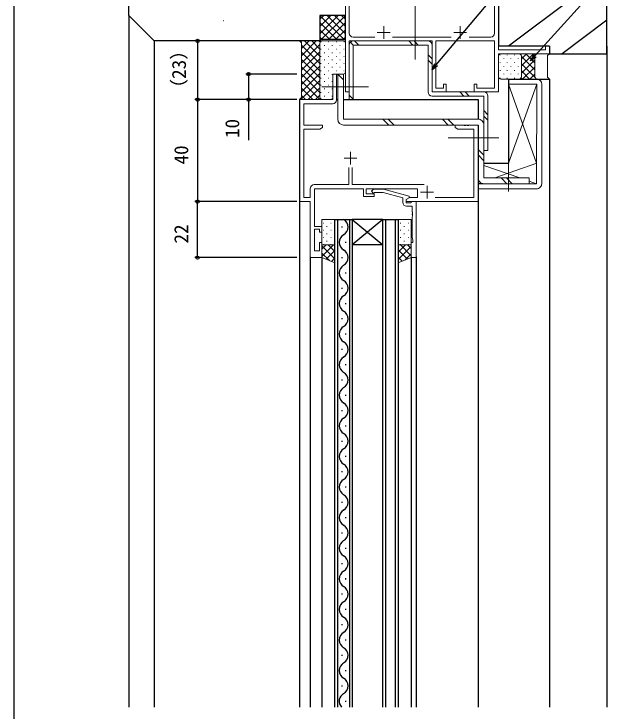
# Model space of a CAD drawing. Units: millimetres, scale not verified. Extents: x -437 to 438, y -554 to 551.
# Drawn here: x -436.8 to -203.8, y 125.6 to 399.1 of the extents above; entities that cross this region are included whole.
import ezdxf
from ezdxf.enums import TextEntityAlignment as Align

# ---------------------------------------------------------------- set-up
doc = ezdxf.new("R2010")
doc.units = ezdxf.units.MM
doc.header["$LTSCALE"] = 4
for name, color, linetype, lineweight in [('0-2_YKK_11', 211, 'Continuous', 18), ('0-3_YKK_11E', 4, 'Continuous', 18), ('0-5_YKK_13', 4, 'Continuous', 18)]:
    doc.layers.add(name, color=color, linetype=linetype, lineweight=lineweight)
for name, color, linetype in [('0-4_YKK_12', 2, 'Continuous'), ('0-7_YKK_D', 6, 'Continuous'), ('0-8_YKK_ZWAK', 7, 'Continuous'), ('0-9_YSS_K', 3, 'Continuous'), ('0-A_YSS_KE', 3, 'Continuous')]:
    doc.layers.add(name, color=color, linetype=linetype)
doc.styles.add('ＭＳ ゴシック', font='')
doc.styles.get('ＭＳ ゴシック').set_extended_font_data('MS Gothic')

msp = doc.modelspace()

# ---------------------------------------------------------------- linework, layer by layer
at = {"layer": '0-2_YKK_11'}
for p, q in [((-304.795, 345), (-304.795, 340)), ((-307.295, 342.5), (-302.295, 342.5)), ((-274.795, 331.7), (-274.795, 326.7)), ((-277.295, 329.2), (-272.295, 329.2))]:
    msp.add_line(p, q, dxfattribs=at)
for points in [[(-320.595, 303.5), (-320.595, 325.5), (-324.795, 325.5), (-324.795, 365.5), (-311.795, 365.5), (-311.795, 375.5), (-310.295, 375.5), (-310.295, 365.37)], [(-311.795, 363.87), (-323.165, 363.87), (-323.165, 355.5), (-315.795, 355.5), (-315.795, 354.5), (-316.886, 353.87), (-323.165, 353.87), (-323.165, 327.13), (-320.595, 327.13), (-320.595, 330.53)], [(-271.555, 327.13), (-256.425, 327.13), (-256.425, 353.87), (-262.704, 353.87), (-263.795, 354.5), (-263.795, 355.5), (-260.253, 355.5), (-260.07, 355.38), (-259.52, 355.38), (-259.337, 355.5), (-259.253, 355.5), (-259.07, 355.38), (-258.52, 355.38), (-258.337, 355.5), (-254.795, 355.5), (-254.795, 325.5), (-282.995, 325.5), (-282.995, 326.3), (-281.557, 327.13), (-278.495, 327.13), (-278.495, 330.5), (-298.695, 330.5), (-298.695, 328.5), (-295.495, 328.5), (-295.495, 327.5), (-299.695, 327.5), (-299.695, 330.5), (-318.965, 330.5), (-318.965, 315.7), (-315.995, 315.7), (-315.995, 313.5), (-316.995, 313.5), (-316.995, 314.7), (-318.965, 314.7), (-318.965, 306.2), (-316.995, 306.2), (-316.995, 309.5), (-315.995, 309.5), (-315.995, 303.5), (-320.595, 303.5)], [(-318.995, 332.13), (-305.445, 332.13), (-305.445, 338.8)], [(-304.145, 338.8), (-304.145, 332.13), (-275.888, 332.13)], [(-284.295, 325.2), (-284.295, 327.02), (-292.056, 329.1), (-295.346, 329.1), (-295.771, 328.676), (-296.619, 329.524), (-295.843, 330.3), (-291.898, 330.3), (-281.795, 327.593), (-281.795, 326.993), (-282.995, 326.3), (-282.995, 325), (-281.195, 325), (-280.995, 325.2), (-280.695, 325.5), (-278.995, 325.5)], [(-278.995, 325.5), (-278.995, 303.5), (-280.995, 303.5), (-280.995, 309.5), (-280.295, 309.5), (-280.295, 310.5), (-280.625, 311.407), (-280.625, 319.542), (-280.505, 319.725), (-280.505, 320.275), (-280.625, 320.458), (-280.625, 320.542), (-280.505, 320.725), (-280.505, 321.275), (-280.625, 321.458), (-280.625, 323.7), (-282.795, 323.7)]]:
    msp.add_lwpolyline(points, dxfattribs=at)
for centre, radius, start, end in [((-311.795, 365.37), 1.5, 270.00001, 359.99999), ((-318.995, 330.53), 1.6, 90.00001, 179.99999), ((-282.795, 325.2), 1.5, 180.00001, 269.99999)]:
    msp.add_arc(centre, radius, start, end, dxfattribs=at)
at = {"layer": '0-3_YKK_11E'}
for p, q in [((-291.795, 394.35), (-291.795, 389.35)), ((-261.795, 394.35), (-261.795, 389.35)), ((-294.295, 391.85), (-289.295, 391.85)), ((-264.295, 391.85), (-259.295, 391.85)), ((-295.293, 390), (-303.795, 390)), ((-265.293, 390), (-288.296, 390)), ((-249.795, 390), (-258.297, 390))]:
    msp.add_line(p, q, dxfattribs=at)
for points in [[(-306.795, 413.5), (-306.795, 368.5), (-305.295, 368.5), (-305.295, 388.5), (-272.795, 388.5), (-272.795, 368.5), (-267.295, 368.5), (-267.295, 371.5), (-268.295, 371.5), (-268.295, 370), (-271.295, 370), (-271.295, 388.5), (-248.295, 388.5), (-248.295, 370), (-255.295, 370), (-255.295, 371.5), (-256.295, 371.5), (-256.295, 368.5), (-246.795, 368.5), (-246.795, 383.5), (-226.795, 383.5), (-226.795, 386.5), (-228.295, 386.5), (-228.295, 385), (-246.795, 385), (-246.795, 413.5)], [(-305.295, 391.5), (-305.295, 412)], [(-248.295, 412), (-248.295, 391.5)]]:
    msp.add_lwpolyline(points, dxfattribs=at)
for centre, start, end in [((-303.795, 391.5), 180.00001, 269.99999), ((-249.795, 391.5), 270.00001, 359.99999)]:
    msp.add_arc(centre, 1.5, start, end, dxfattribs=at)
at = {"layer": '0-4_YKK_12'}
for p, q in [((-391.8, 398.5), (-391.797, 127.136)), ((-381.8, 388.5), (-381.799, 127.136)), ((-242.795, 373.5), (-226.791, 373.5)), ((-242.795, 373.5), (-242.795, 340.5)), ((-226.791, 373.5), (-226.792, 127.136)), ((-324.795, 365.2), (-324.794, 127.136)), ((-310.295, 365.5), (-309.795, 365.5)), ((-307.495, 365.5), (-254.795, 365.5)), ((-254.795, 365.5), (-254.795, 357.8)), ((-254.795, 355.5), (-254.795, 127.136)), ((-252.495, 340.5), (-242.792, 340.5)), ((-310.895, 318.5), (-304.095, 318.5)), ((-310.895, 127.136), (-310.895, 318.5)), ((-309.895, 318.5), (-309.895, 127.136)), ((-305.095, 127.136), (-305.095, 318.5)), ((-304.095, 318.5), (-304.095, 127.136)), ((-292.095, 318.5), (-304.095, 318.5)), ((-292.095, 318.5), (-304.095, 308.5)), ((-304.095, 318.5), (-292.095, 308.5)), ((-292.095, 318.5), (-286.095, 318.5)), ((-292.095, 127.136), (-292.095, 318.5)), ((-291.095, 318.5), (-291.095, 127.136)), ((-287.095, 127.136), (-287.095, 318.5)), ((-286.095, 318.5), (-286.095, 127.136)), ((-308.255, 315.7), (-308.255, 315.3)), ((-306.735, 309.7), (-306.735, 309.3)), ((-292.095, 308.5), (-304.095, 308.5)), ((-320.595, 303.799), (-320.594, 127.136)), ((-315.995, 304), (-315.994, 127.136)), ((-308.255, 303.7), (-308.255, 303.3)), ((-280.995, 303.799), (-280.995, 127.136)), ((-278.995, 303.8), (-278.995, 127.136)), ((-306.735, 297.7), (-306.735, 297.3)), ((-308.255, 291.7), (-308.255, 291.3)), ((-306.735, 285.7), (-306.735, 285.3)), ((-308.255, 279.7), (-308.255, 279.3)), ((-306.735, 273.7), (-306.735, 273.3)), ((-308.255, 267.7), (-308.255, 267.3)), ((-306.735, 261.7), (-306.735, 261.3)), ((-308.255, 255.7), (-308.255, 255.3)), ((-306.735, 249.7), (-306.735, 249.3)), ((-308.255, 243.7), (-308.255, 243.3)), ((-306.735, 237.7), (-306.735, 237.3)), ((-308.255, 231.7), (-308.255, 231.3)), ((-306.735, 225.7), (-306.735, 225.3)), ((-308.255, 219.7), (-308.255, 219.3)), ((-306.735, 213.7), (-306.735, 213.3)), ((-308.255, 207.7), (-308.255, 207.3)), ((-306.735, 201.7), (-306.735, 201.3)), ((-308.255, 195.7), (-308.255, 195.3)), ((-306.735, 189.7), (-306.735, 189.3)), ((-308.255, 183.7), (-308.255, 183.3)), ((-306.735, 177.7), (-306.735, 177.3)), ((-308.255, 171.7), (-308.255, 171.3)), ((-306.735, 165.7), (-306.735, 165.3)), ((-308.255, 159.7), (-308.255, 159.3)), ((-306.735, 153.7), (-306.735, 153.3)), ((-308.255, 147.7), (-308.255, 147.3)), ((-306.735, 141.7), (-306.735, 141.3)), ((-308.255, 135.7), (-308.255, 135.3)), ((-306.735, 129.7), (-306.735, 129.3))]:
    msp.add_line(p, q, dxfattribs=at)
for centre, start, end in [((-309.172, 315.5), 299.20254, 60.79746), ((-305.818, 309.5), 119.20254, 240.79746), ((-309.172, 303.5), 299.20254, 60.79746), ((-305.818, 297.5), 119.20254, 240.79746), ((-309.172, 291.5), 299.20254, 60.79746), ((-305.818, 285.5), 119.20254, 240.79746), ((-309.172, 279.5), 299.20254, 60.79746), ((-305.818, 273.5), 119.20254, 240.79746), ((-309.172, 267.5), 299.20254, 60.79746), ((-305.818, 261.5), 119.20254, 240.79746), ((-309.172, 255.5), 299.20254, 60.79746), ((-305.818, 249.5), 119.20254, 240.79746), ((-309.172, 243.5), 299.20254, 60.79746), ((-305.818, 237.5), 119.20254, 240.79746), ((-309.172, 231.5), 299.20254, 60.79746), ((-305.818, 225.5), 119.20254, 240.79746), ((-309.172, 219.5), 299.20254, 60.79746), ((-305.818, 213.5), 119.20254, 240.79746), ((-309.172, 207.5), 299.20254, 60.79746), ((-305.818, 201.5), 119.20254, 240.79746), ((-309.172, 195.5), 299.20254, 60.79746), ((-305.818, 189.5), 119.20254, 240.79746), ((-309.172, 183.5), 299.20254, 60.79746), ((-305.818, 177.5), 119.20254, 240.79746), ((-309.172, 171.5), 299.20254, 60.79746), ((-305.818, 165.5), 119.20254, 240.79746), ((-309.172, 159.5), 299.20254, 60.79746), ((-305.818, 153.5), 119.20254, 240.79746), ((-309.172, 147.5), 299.20254, 60.79746), ((-305.818, 141.5), 119.20254, 240.79746), ((-309.172, 135.5), 299.20254, 60.79746), ((-305.818, 129.5), 119.20254, 223.45889)]:
    msp.add_arc(centre, 3.437, start, end, dxfattribs=at)
at = {"layer": '0-5_YKK_13'}
for p, q in [((-279.395, 381.2), (-279.395, 412.7)), ((-323.863, 388.5), (-324.329, 388.034)), ((-318.206, 388.5), (-324.045, 382.661)), ((-321.034, 388.5), (-324.045, 385.49)), ((-316.795, 382.47), (-322.825, 388.5)), ((-316.795, 385.298), (-319.997, 388.5)), ((-316.681, 388.012), (-317.168, 388.5)), ((-307.596, 388.5), (-315.919, 388.5)), ((-316.795, 387.082), (-324.045, 379.833)), ((-316.795, 379.641), (-324.045, 386.891)), ((-316.795, 387.563), (-316.795, 366.5)), ((-316.795, 387.563), (-316.795, 366.5)), ((-316.515, 388.11), (-316.315, 388.11)), ((-315.1, 386.695), (-314.9, 386.695)), ((-313.485, 388.11), (-313.285, 388.11)), ((-312.07, 386.695), (-311.87, 386.695)), ((-310.455, 388.11), (-310.255, 388.11)), ((-309.04, 386.695), (-308.84, 386.695)), ((-307.425, 388.11), (-307.225, 388.11)), ((-306.795, 376.3), (-306.795, 387.714)), ((-316.795, 384.254), (-324.045, 377.004)), ((-316.795, 376.813), (-324.045, 384.063)), ((-316.515, 385.28), (-316.315, 385.28)), ((-315.1, 383.865), (-314.9, 383.865)), ((-313.485, 385.28), (-313.285, 385.28)), ((-312.07, 383.865), (-311.87, 383.865)), ((-310.455, 385.28), (-310.255, 385.28)), ((-309.04, 383.865), (-308.84, 383.865)), ((-307.425, 385.28), (-307.225, 385.28)), ((-246.133, 383.09), (-246.133, 382.89)), ((-245.79, 383.5), (-238.79, 383.5)), ((-243.303, 383.09), (-243.303, 382.89)), ((-240.473, 383.09), (-240.473, 382.89)), ((-238.642, 383.489), (-238.631, 383.5)), ((-237.791, 378.682), (-232.974, 383.5)), ((-237.79, 381.512), (-235.802, 383.5)), ((-236.078, 383.5), (-232.541, 379.963)), ((-233.25, 383.5), (-232.52, 382.77)), ((-316.795, 381.426), (-324.045, 374.176)), ((-316.795, 373.984), (-324.045, 381.234)), ((-316.515, 382.45), (-316.315, 382.45)), ((-315.1, 381.035), (-314.9, 381.035)), ((-313.485, 382.45), (-313.285, 382.45)), ((-312.07, 381.035), (-311.87, 381.035)), ((-310.455, 382.45), (-310.255, 382.45)), ((-309.04, 381.035), (-308.84, 381.035)), ((-307.425, 382.45), (-307.225, 382.45)), ((-246.793, 374.503), (-246.79, 382.5)), ((-244.718, 381.675), (-244.718, 381.475)), ((-241.888, 381.675), (-241.888, 381.475)), ((-239.058, 381.675), (-239.058, 381.475)), ((-237.79, 382.5), (-237.793, 374.503)), ((-237.793, 374.503), (-237.79, 382.5)), ((-237.792, 375.853), (-232.541, 381.105)), ((-237.79, 382.383), (-232.542, 377.135)), ((-316.795, 378.597), (-324.045, 371.348)), ((-316.795, 371.156), (-324.045, 378.406)), ((-316.515, 379.62), (-316.315, 379.62)), ((-315.1, 378.205), (-314.9, 378.205)), ((-313.485, 379.62), (-313.285, 379.62)), ((-312.07, 378.205), (-311.87, 378.205)), ((-310.455, 379.62), (-310.255, 379.62)), ((-309.04, 378.205), (-308.84, 378.205)), ((-307.425, 379.62), (-307.225, 379.62)), ((-246.133, 380.06), (-246.133, 379.86)), ((-244.718, 378.645), (-244.718, 378.445)), ((-243.303, 380.06), (-243.303, 379.86)), ((-241.888, 378.645), (-241.888, 378.445)), ((-240.473, 380.06), (-240.473, 379.86)), ((-239.058, 378.645), (-239.058, 378.445)), ((-237.791, 379.556), (-232.543, 374.308)), ((-237.314, 373.503), (-232.542, 378.276)), ((-316.795, 375.769), (-324.045, 368.519)), ((-316.795, 368.328), (-324.045, 375.578)), ((-316.515, 376.79), (-316.315, 376.79)), ((-315.1, 375.375), (-314.9, 375.375)), ((-313.485, 376.79), (-313.285, 376.79)), ((-312.07, 375.375), (-311.87, 375.375)), ((-311.795, 366.3), (-311.795, 374.7)), ((-310.995, 375.5), (-307.595, 375.5)), ((-310.455, 376.79), (-310.255, 376.79)), ((-307.425, 376.79), (-307.225, 376.79)), ((-246.133, 377.03), (-246.133, 376.83)), ((-244.718, 375.615), (-244.718, 375.415)), ((-243.303, 377.03), (-243.303, 376.83)), ((-241.888, 375.615), (-241.888, 375.415)), ((-240.473, 377.03), (-240.473, 376.83)), ((-239.058, 375.615), (-239.058, 375.415)), ((-237.792, 376.728), (-234.567, 373.503)), ((-234.485, 373.503), (-232.542, 375.446)), ((-316.795, 372.941), (-324.235, 365.5)), ((-316.796, 365.5), (-324.045, 372.749)), ((-316.515, 373.96), (-316.315, 373.96)), ((-315.1, 372.545), (-314.9, 372.545)), ((-313.485, 373.96), (-313.285, 373.96)), ((-312.07, 372.545), (-311.87, 372.545)), ((-246.133, 374), (-246.133, 373.8)), ((-238.793, 373.503), (-245.793, 373.503)), ((-243.303, 374), (-243.303, 373.8)), ((-240.473, 374), (-240.473, 373.8)), ((-237.915, 374.023), (-237.395, 373.503)), ((-319.624, 365.5), (-324.045, 369.921)), ((-316.795, 370.112), (-321.407, 365.5)), ((-316.515, 371.13), (-316.315, 371.13)), ((-315.995, 370.505), (-297.685, 370.505)), ((-315.1, 369.715), (-314.9, 369.715)), ((-313.485, 371.13), (-313.285, 371.13)), ((-312.07, 369.715), (-311.87, 369.715)), ((-242.795, 340.5), (-231.791, 371.503)), ((-242.794, 371.503), (-242.795, 340.5)), ((-231.794, 340.499), (-242.793, 371.503)), ((-322.453, 365.5), (-324.045, 367.092)), ((-316.795, 367.284), (-318.579, 365.5)), ((-316.515, 368.3), (-316.315, 368.3)), ((-315.1, 366.885), (-314.9, 366.885)), ((-313.485, 368.3), (-313.285, 368.3)), ((-312.07, 366.885), (-311.87, 366.885)), ((-315.795, 365.5), (-324.795, 365.5)), ((-315.795, 365.5), (-312.595, 365.5)), ((-266.495, 350.5), (-251.495, 350.5)), ((-264.741, 350.5), (-246.695, 350.5)), ((-242.795, 329.5), (-242.795, 344.5)), ((-254.795, 340.5), (-254.795, 340.5)), ((-252.495, 339.7), (-238.407, 334.8)), ((-242.793, 340.5), (-252.494, 340.5)), ((-231.791, 340.5), (-248.181, 334.8)), ((-253.74, 332.867), (-254.795, 332.5)), ((-234.795, 333.544), (-231.795, 332.5)), ((-314.16, 318.495), (-313.96, 318.495)), ((-311.13, 318.495), (-310.93, 318.495)), ((-283.86, 318.495), (-283.66, 318.495)), ((-315.575, 317.08), (-315.375, 317.08)), ((-314.16, 315.665), (-313.96, 315.665)), ((-312.545, 317.08), (-312.345, 317.08)), ((-311.13, 315.665), (-310.93, 315.665)), ((-285.275, 317.08), (-285.075, 317.08)), ((-283.86, 315.665), (-283.66, 315.665)), ((-282.245, 317.08), (-282.045, 317.08)), ((-315.575, 314.25), (-315.375, 314.25)), ((-314.16, 312.835), (-313.96, 312.835)), ((-312.545, 314.25), (-312.345, 314.25)), ((-311.13, 312.835), (-310.93, 312.835)), ((-285.275, 314.25), (-285.075, 314.25)), ((-283.86, 312.835), (-283.66, 312.835)), ((-282.245, 314.25), (-282.045, 314.25)), ((-315.575, 311.42), (-315.375, 311.42)), ((-314.16, 310.005), (-313.96, 310.005)), ((-312.545, 311.42), (-312.345, 311.42)), ((-311.13, 310.005), (-310.93, 310.005)), ((-285.275, 311.42), (-285.075, 311.42)), ((-283.86, 310.005), (-283.66, 310.005)), ((-282.245, 311.42), (-282.045, 311.42)), ((-311.475, 308.5), (-315.995, 303.98)), ((-314.303, 308.5), (-315.995, 306.808)), ((-315.995, 308.132), (-310.895, 303.032)), ((-315.575, 308.59), (-315.375, 308.59)), ((-313.535, 308.5), (-310.895, 305.86)), ((-312.545, 308.59), (-312.345, 308.59)), ((-283.19, 308.5), (-286.095, 305.596)), ((-286.019, 308.5), (-286.095, 308.424)), ((-280.995, 307.867), (-286.095, 302.767)), ((-286.095, 306.516), (-282.492, 302.913)), ((-285.275, 308.59), (-285.075, 308.59)), ((-285.25, 308.5), (-280.995, 304.244)), ((-282.422, 308.5), (-280.995, 307.073)), ((-282.245, 308.59), (-282.045, 308.59)), ((-315.995, 305.303), (-313.028, 302.337)), ((-310.895, 306.251), (-314.308, 302.838)), ((-286.095, 303.688), (-284.523, 302.116)), ((-280.995, 305.039), (-283.526, 302.507)), ((-310.895, 303.423), (-312.276, 302.042))]:
    msp.add_line(p, q, dxfattribs=at)
at = {"layer": '0-5_YKK_13', "color": 1}
for p, q in [((-303.695, 388.5), (-274.395, 388.5)), ((-303.172, 388.5), (-301.572, 386.9)), ((-281.96, 388.5), (-280.36, 386.9)), ((-279.837, 388.5), (-278.237, 386.9)), ((-304.826, 388.031), (-303.695, 386.9)), ((-274.395, 383.057), (-272.795, 381.457)), ((-274.395, 380.934), (-272.795, 379.334)), ((-309.795, 375.5), (-307.495, 373.2)), ((-307.672, 375.5), (-307.495, 375.323)), ((-229.791, 371.503), (-229.795, 332.5)), ((-305.295, 367.288), (-303.695, 365.688)), ((-261.96, 368.5), (-260.36, 366.9)), ((-259.837, 368.5), (-258.237, 366.9)), ((-252.495, 361.157), (-250.895, 359.557)), ((-252.495, 359.034), (-250.895, 357.434)), ((-292.095, 357.8), (-289.795, 355.5)), ((-289.972, 357.8), (-287.672, 355.5)), ((-268.76, 357.8), (-266.46, 355.5)), ((-266.637, 357.8), (-264.337, 355.5)), ((-254.795, 345.958), (-252.495, 343.658)), ((-254.795, 343.835), (-252.495, 341.535)), ((-245.76, 334.8), (-243.46, 332.5)), ((-243.637, 334.8), (-241.337, 332.5))]:
    msp.add_line(p, q, dxfattribs=at)
at = {"layer": '0-5_YKK_13'}
for points in [[(-324.795, 365.5), (-324.045, 366.25), (-324.045, 387.749), (-324.795, 388.5)], [(-324.795, 365.5), (-324.045, 366.25), (-324.045, 387.749), (-324.795, 388.5), (-315.919, 388.5)], [(-231.79, 383.5), (-232.54, 382.75), (-232.543, 374.253), (-231.793, 373.503), (-238.793, 373.503)], [(-238.79, 383.5), (-231.79, 383.5), (-232.54, 382.75), (-232.543, 374.253), (-231.793, 373.503)], [(-226.791, 383.5), (-227.541, 382.75), (-227.541, 374.25), (-226.791, 373.5)]]:
    msp.add_lwpolyline(points, dxfattribs=at)
at = {"layer": '0-5_YKK_13', "color": 1}
for points in [[(-274.395, 368.5), (-274.395, 386.9), (-303.695, 386.9), (-303.695, 365.5), (-305.295, 365.5), (-305.295, 386.9)], [(-272.795, 386.9), (-272.795, 368.5), (-252.495, 368.5)], [(-254.795, 357.8), (-307.495, 357.8), (-307.495, 375.5), (-309.795, 375.5), (-309.795, 357.8)], [(-254.795, 332.5), (-231.795, 332.5), (-231.791, 371.503), (-242.795, 371.503), (-242.795, 373.503), (-231.791, 373.503)], [(-250.895, 366.9), (-250.895, 345.5), (-252.495, 345.5), (-252.495, 366.9), (-272.795, 366.9)], [(-307.495, 355.5), (-254.795, 355.5), (-254.795, 334.8)], [(-234.795, 334.8), (-252.495, 334.8), (-252.495, 355.5)], [(-252.495, 332.5), (-234.795, 332.5), (-234.795, 334.8)], [(-231.795, 330.5), (-254.795, 330.5), (-254.795, 332.5)]]:
    msp.add_lwpolyline(points, dxfattribs=at)
at = {"layer": '0-5_YKK_13'}
for points in [[(-315.995, 308.5), (-310.895, 308.5), (-310.895, 318.5), (-315.995, 318.5)], [(-280.995, 308.5), (-286.095, 308.5), (-286.095, 318.5), (-280.995, 318.5)], [(-310.895, 308.5), (-310.895, 301.5), (-315.995, 303.5), (-315.995, 308.5)], [(-286.095, 308.5), (-286.095, 301.5), (-280.995, 303.5), (-280.995, 308.5)]]:
    msp.add_lwpolyline(points, close=True, dxfattribs=at)
for centre, radius, start, end in [((-315.856, 387.563), 0.939, 93.88962, 180), ((-315.856, 387.563), 0.939, 93.88962, 180), ((-307.572, 387.723), 0.777, 359.30019, 91.77993), ((-245.79, 382.5), 1, 90, 180), ((-238.79, 382.5), 1, 0, 90), ((-238.79, 382.5), 1, 0, 90), ((-311.041, 374.746), 0.755, 86.49624, 183.50376), ((-307.595, 376.3), 0.8, 270, 0.00159), ((-245.793, 374.503), 1, 180, 270), ((-238.793, 374.503), 1, 270, 360), ((-238.793, 374.503), 1, 270, 360), ((-315.795, 366.5), 1, 180, 270), ((-315.795, 366.5), 1, 180, 270), ((-312.595, 366.3), 0.8, 270, 0)]:
    msp.add_arc(centre, radius, start, end, dxfattribs=at)
at = {"layer": '0-5_YKK_13', "color": 1}
for centre, radius, start, end in [((-303.695, 386.9), 1.6, 90, 180), ((-274.395, 386.9), 1.6, 0, 90), ((-231.791, 371.503), 2, 0, 90), ((-272.795, 368.5), 1.6, 180, 270), ((-252.495, 366.9), 1.6, 0, 90), ((-307.495, 357.8), 2.3, 180, 270), ((-254.795, 355.5), 2.3, 359.99996, 90), ((-252.495, 334.8), 2.3, 179.99996, 270), ((-231.795, 332.5), 2, 269.99996, 0)]:
    msp.add_arc(centre, radius, start, end, dxfattribs=at)
at = {"layer": '0-7_YKK_D'}
for p, q in [((-325.795, 388.5), (-365.795, 388.5)), ((-364.795, 388.5), (-364.795, 365.5)), ((-325.795, 375.5), (-345.795, 375.5)), ((-325.795, 365.5), (-365.795, 365.5)), ((-325.795, 365.5), (-365.795, 365.5)), ((-364.795, 365.5), (-364.795, 325.5)), ((-325.795, 365.5), (-345.795, 365.5)), ((-325.795, 325.5), (-365.795, 325.5)), ((-325.795, 325.5), (-365.795, 325.5)), ((-364.795, 303.5), (-364.795, 325.5)), ((-325.795, 303.5), (-365.795, 303.5))]:
    msp.add_line(p, q, dxfattribs=at)
for points in [[(-272.795, 377.212), (-271.156, 379.165), (-227.706, 430.947), (-223.906, 430.947)], [(-234.168, 380.758), (-232.462, 382.653), (-203.085, 415.279), (-199.285, 415.279)], [(-231.954, 382.196), (-234.168, 380.758), (-232.969, 383.11)], [(-270.632, 378.726), (-272.795, 377.212), (-271.679, 379.605)], [(-344.795, 375.5), (-344.795, 365.5), (-344.795, 349.575)]]:
    msp.add_lwpolyline(points, dxfattribs=at)
for centre in [(-364.795, 388.5), (-344.795, 375.5), (-364.795, 365.5), (-364.795, 365.5), (-344.795, 365.5), (-364.795, 325.5), (-364.795, 325.5), (-364.795, 303.5)]:
    msp.add_circle(centre, 0.637, dxfattribs=at)
at = {"layer": '0-8_YKK_ZWAK'}
msp.add_line((-436.8, 516.5), (-436.8, -553.5), dxfattribs=at)
at = {"layer": '0-9_YSS_K'}
for p, q in [((-206.795, 413.5), (-242.795, 386.5)), ((-354.648, 396.552), (-354.448, 396.552)), ((-316.795, 394.172), (-312.466, 398.5)), ((-316.795, 391.343), (-309.638, 398.5)), ((-316.795, 397), (-315.295, 398.5)), ((-316.78, 398.5), (-307.28, 389)), ((-316.31, 389), (-306.81, 398.5)), ((-313.952, 398.5), (-306.795, 391.343)), ((-311.123, 398.5), (-306.795, 394.172)), ((-308.295, 398.5), (-306.795, 397)), ((-204.295, 396.625), (-221.795, 383.5)), ((-316.795, 395.686), (-310.109, 389)), ((-313.481, 389), (-306.795, 395.686)), ((-316.795, 392.858), (-312.937, 389)), ((-310.653, 389), (-306.795, 392.858)), ((-316.795, 390.029), (-315.765, 389)), ((-316.795, 388.515), (-316.795, 388.515)), ((-316.795, 388.515), (-316.795, 388.515)), ((-307.295, 389), (-316.295, 389)), ((-307.824, 389), (-306.795, 390.029)), ((-306.795, 388.515), (-306.795, 388.515)), ((-306.795, 388.515), (-306.795, 388.515)), ((-204.295, 386.5), (-204.295, 127.136))]:
    msp.add_line(p, q, dxfattribs=at)
for centre, start, end in [((-316.295, 388.5), 90, 180), ((-307.295, 388.5), 0, 90)]:
    msp.add_arc(centre, 0.5, start, end, dxfattribs=at)
at = {"layer": '0-A_YSS_KE'}
for p, q in [((-391.8, 398.5), (-391.8, 466.5)), ((-246.795, 413.5), (-246.795, 386.5)), ((-204.295, 383.5), (-204.295, 413.5)), ((-381.8, 388.5), (-391.8, 398.5)), ((-226.795, 386.5), (-246.795, 386.5)), ((-226.795, 386.5), (-226.795, 383.5)), ((-226.795, 383.5), (-204.295, 383.5))]:
    msp.add_line(p, q, dxfattribs=at)
msp.add_lwpolyline([(-306.795, 388.5), (-306.795, 398.5), (-316.795, 398.5), (-316.795, 388.5), (-381.8, 388.5)], dxfattribs=at)

# ---------------------------------------------------------------- texts
at = {"layer": '0-7_YKK_D', "style": 'ＭＳ ゴシック'}
for s, p in [('（23）', (-367.69, 366.112)), ('10', (-346.795, 350.424)), ('40', (-366.795, 340.045)), ('22', (-366.795, 309.045))]:
    msp.add_text(s, height=5.499, rotation=90, dxfattribs=at).set_placement(p, align=Align.BOTTOM_LEFT)

doc.saveas('drawing.dxf')
